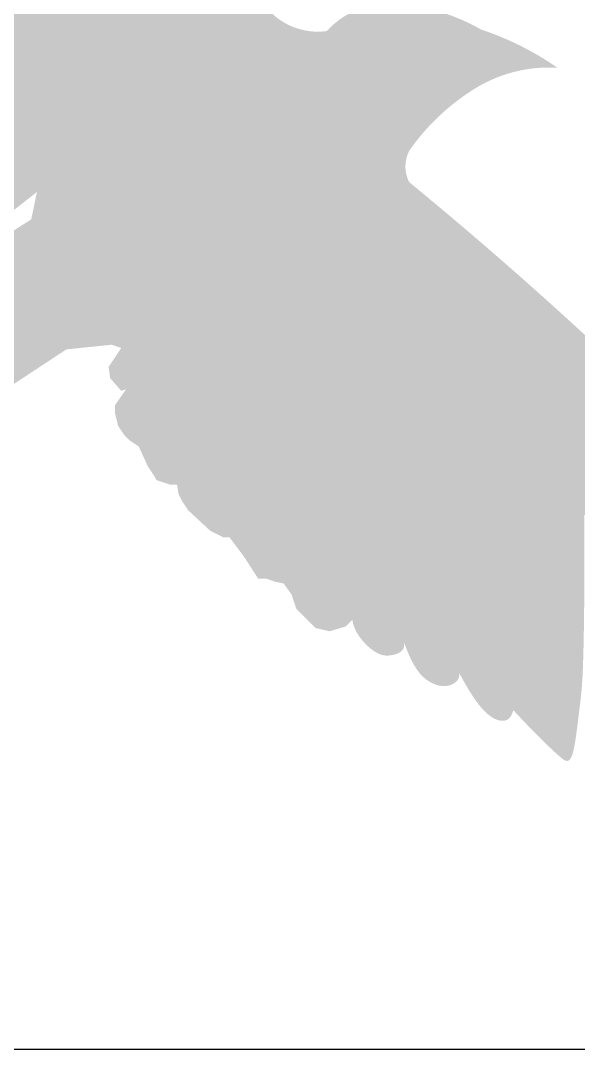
# Model space of a CAD drawing. Header units: millimetres. Extents: x -414 to 301, y -13 to 326.
# Drawn here: x -199.53 to -176.94, y 0 to 41.64 of the extents above; entities that cross this region are included whole.
import ezdxf

# ---------------------------------------------------------------- set-up
doc = ezdxf.new("R2010")
doc.units = ezdxf.units.MM
doc.layers.add('Images', color=7, linetype='Continuous')
doc.layers.add('magpiefill', color=3, linetype='Continuous')
picture_1 = doc.add_image_def('image5.jpg', size_in_pixel=(1024, 768))

msp = doc.modelspace()

# ---------------------------------------------------------------- hatches: boundary and pattern name
at = {"layer": 'magpiefill', "true_color": 0x010101}
h = msp.add_hatch(color=18, dxfattribs=at)
h.dxf.hatch_style = 1
edge = h.paths.add_edge_path()
edge.add_line((-195.8331078844907, 28.51849237664084), (-197.6674461119642, 28.3309667336041))
edge.add_line((-197.6674461119644, 28.33096673360413), (-200.7895665872576, 26.28032038804357))
edge.add_line((-200.7895665872574, 26.28032038804366), (-207.2122080755165, 21.64407557516235))
edge.add_line((-207.2122080755164, 21.64407557516231), (-210.9587503675909, 18.07773204478428))
edge.add_line((-210.9587503675911, 18.07773204478423), (-211.5831721843724, 18.07773204478423))
edge.add_line((-211.5831721843724, 18.07773204478423), (-212.2075968490003, 18.61268416654447))
edge.add_line((-212.2075968490003, 18.61268416654447), (-212.2967999656831, 18.96931792737875))
edge.add_line((-212.2967999656831, 18.9693179273787), (-214.1700711117206, 17.54278140353266))
edge.add_line((-214.1700711117206, 17.54278140353278), (-216.667764074539, 15.75960963834376))
edge.add_line((-216.6677640745389, 15.75960963834365), (-216.935373424588, 16.91867158181817))
edge.add_line((-216.935373424588, 16.91867158181823), (-216.8461703079051, 17.54278140353273))
edge.add_line((-216.846170307905, 17.54278140353278), (-215.7757300598615, 18.70184186649882))
edge.add_line((-215.7757300598617, 18.70184186649877), (-215.4189175931299, 18.96931792737877))
edge.add_line((-215.4189175931297, 18.9693179273787), (-215.6865269431788, 19.14763480779596))
edge.add_line((-215.6865269431788, 19.14763480779601), (-217.3813918558501, 17.98857434482996))
edge.add_line((-217.3813918558502, 17.98857434482992), (-217.8274074392654, 18.34520810566421))
edge.add_line((-217.8274074392653, 18.34520810566425), (-217.8274074392653, 18.61268416654449))
edge.add_line((-217.8274074392653, 18.61268416654447), (-218.541035220576, 18.61268416654447))
edge.add_line((-218.5410352205761, 18.61268416654447), (-218.8086445706251, 18.96931792737875))
edge.add_line((-218.8086445706251, 18.9693179273787), (-216.4893578411729, 20.21753757080772))
edge.add_line((-216.4893578411728, 20.21753757080779), (-216.0433422577581, 21.01996427293932))
edge.add_line((-216.0433422577582, 21.01996427293936), (-215.2405113597637, 21.73323327511686))
edge.add_line((-215.2405113597636, 21.73323327511681), (-216.846170307905, 21.46575721423657))
edge.add_line((-216.846170307905, 21.4657572142365), (-215.5973238264958, 22.53565997724827))
edge.add_line((-215.5973238264959, 22.53565997724837), (-211.4047659510063, 24.94294156415191))
edge.add_line((-211.4047659510063, 24.94294156415187), (-207.4798174255656, 27.79601609235264))
edge.add_line((-207.4798174255656, 27.79601609235269), (-203.0196502000269, 30.38161455967325))
edge.add_line((-203.0196502000269, 30.3816145596732), (-200.3435481559954, 31.98646796393648))
edge.add_line((-200.3435481559954, 31.98646796393652), (-200.0759388059464, 32.96721302699399))
edge.add_line((-200.0759388059464, 32.9672130269939), (-199.0947016745861, 33.59132284870815))
edge.add_line((-199.0947016745861, 33.59132284870826), (-198.0242614265431, 33.14552990741102))
edge.add_line((-198.024261426543, 33.14552990741091), (-197.3106336452319, 33.2346890878739))
edge.add_line((-197.310633645232, 33.23468908787402), (-195.7941778137739, 34.48290873130282))
edge.add_line((-195.7941778137738, 34.48290873130273), (-194.5453284845177, 35.28533543343449))
edge.add_line((-194.5453284845175, 35.28533543343448), (-194.4561253678346, 33.50216366824544))
edge.add_line((-194.4561253678348, 33.50216366824554), (-194.8129406824136, 32.16478632486223))
edge.add_line((-194.8129406824136, 32.16478632486213), (-195.1697531491459, 31.98646796393641))
edge.add_line((-195.1697531491459, 31.98646796393652), (-195.7049746970909, 32.16478632486224))
edge.add_line((-195.704974697091, 32.16478632486213), (-196.4185996305551, 31.45151732268486))
edge.add_line((-196.418599630555, 31.45151732268487), (-195.3175250905804, 30.51537109646892))
edge.add_line((-195.3175250905805, 30.51537109646902), (-195.1241818988453, 31.35277184994522))
edge.add_line((-195.1241818988453, 31.35277184994512), (-194.2219127214647, 31.868095390546))
edge.add_line((-194.2219127214647, 31.86809539054601), (-192.8685103793174, 31.93251083312098))
edge.add_line((-192.8685103793174, 31.93251083312098), (-192.0951376123759, 31.67484906282063))
edge.add_line((-192.095137612376, 31.67484906282073), (-192.095137612376, 31.09511007964488))
edge.add_line((-192.095137612376, 31.09511007964487), (-192.7396139688784, 30.83744830934452))
edge.add_line((-192.7396139688784, 30.83744830934462), (-193.9641227484332, 30.57978653904409))
edge.add_line((-193.9641227484332, 30.57978653904398), (-195.381974719724, 29.48472401526748))
edge.add_line((-195.3819747197241, 29.48472401526744), (-195.3819747197241, 28.71173870436621))
edge.add_line((-195.3819747197241, 28.7117387043663), (-194.2219127214649, 29.16264680239197))
edge.add_line((-194.2219127214647, 29.16264680239203), (-191.386211626731, 30.25770932616877))
edge.add_line((-191.3862116267312, 30.25770932616877), (-189.5172236428265, 31.28835640737006))
edge.add_line((-189.5172236428266, 31.28835640736997), (-187.6482385067695, 32.64108070144704))
edge.add_line((-187.6482385067694, 32.64108070144716), (-185.1992209476589, 34.44471309354993))
edge.add_line((-185.1992209476591, 34.44471309354986), (-186.4881765085103, 33.99380499552418))
edge.add_line((-186.4881765085102, 33.99380499552414), (-187.7126852880654, 33.54289689749847))
edge.add_line((-187.7126852880654, 33.54289689749842), (-189.0016408489166, 33.86497411037392))
edge.add_line((-189.0016408489167, 33.86497411037401), (-190.1617028471759, 34.83120574900034))
edge.add_line((-190.161702847176, 34.83120574900025), (-190.870628832821, 36.24834400514403))
edge.add_line((-190.8706288328208, 36.24834400514408), (-191.1284188058525, 37.85873006952146))
edge.add_line((-191.1284188058526, 37.85873006952142), (-190.8061792036779, 39.34028524874864))
edge.add_line((-190.8061792036778, 39.34028524874872), (-189.4527768615305, 40.82184042797594))
edge.add_line((-189.4527768615305, 40.82184042797595), (-190.161702847176, 40.56417865767541))
edge.add_line((-190.161702847176, 40.56417865767541), (-193.5129867358195, 38.82496170814785))
edge.add_line((-193.5129867358194, 38.82496170814785), (-196.4131403075436, 37.21457564377047))
edge.add_line((-196.4131403075435, 37.21457564377041), (-198.0243326227224, 35.92626679226852))
edge.add_line((-198.0243326227225, 35.92626679226858), (-198.8621550188071, 34.70237486385017))
edge.add_line((-198.8621550188071, 34.70237486385012), (-199.7644241961876, 33.99380499552409))
edge.add_line((-199.7644241961877, 33.99380499552414), (-200.7311401548643, 33.7361432252238))
edge.add_line((-200.731140154864, 33.73614322522389), (-201.3111725779169, 33.99380499552424))
edge.add_line((-201.3111725779171, 33.99380499552414), (-201.6334093322448, 34.38029765097463))
edge.add_line((-201.6334093322446, 34.38029765097472), (-201.5689625509486, 35.28211236651762))
edge.add_line((-201.5689625509486, 35.28211236651757), (-200.9244861944462, 36.76366754574478))
edge.add_line((-200.9244861944462, 36.76366754574468), (-201.3756193592129, 37.72989918437125))
edge.add_line((-201.375619359213, 37.7298991843713), (-201.5045157696526, 36.89249843089491))
edge.add_line((-201.5045157696526, 36.8924984308949), (-202.0845453448584, 36.50600577544441))
edge.add_line((-202.0845453448586, 36.50600577544444), (-203.5023973161489, 35.66860502196824))
edge.add_line((-203.5023973161488, 35.66860502196833), (-203.9535304809156, 35.99068223484383))
edge.add_line((-203.9535304809156, 35.99068223484373), (-204.4046664935294, 36.24834400514408))
edge.add_line((-204.4046664935294, 36.24834400514408), (-204.8557996582961, 36.69925210316976))
edge.add_line((-204.8557996582961, 36.69925210316971), (-205.0491428500312, 37.40782197149574))
edge.add_line((-205.0491428500312, 37.40782197149578), (-204.9846960687352, 37.85873006952146))
edge.add_line((-204.9846960687352, 37.85873006952142), (-205.5647256439415, 37.9875609546716))
edge.add_line((-205.5647256439415, 37.98756095467164), (-205.8869652461158, 38.24522272497198))
edge.add_line((-205.8869652461158, 38.245222724972), (-206.33810125873, 38.69613082299767))
edge.add_line((-206.33810125873, 38.69613082299772), (-206.7247876422003, 39.21145436359861))
edge.add_line((-206.7247876422003, 39.21145436359859), (-206.5314444504652, 40.17768600222492))
edge.add_line((-206.5314444504651, 40.17768600222483), (-206.7247876422003, 40.17768600222483))
edge.add_line((-206.7247876422003, 40.17768600222483), (-207.3048172174067, 40.37093232995021))
edge.add_line((-207.3048172174065, 40.37093232995029), (-207.8848467926123, 40.88625587055094))
edge.add_line((-207.8848467926124, 40.8862558705509), (-208.2070863947871, 41.53041029630196))
edge.add_line((-208.207086394787, 41.53041029630202), (-208.0781899843475, 42.11014927947787))
edge.add_line((-208.0781899843475, 42.11014927947787), (-207.9492964217554, 42.75430370522869))
edge.add_line((-207.9492964217555, 42.7543037052287), (-208.2715331760832, 42.81871914780391))
edge.add_line((-208.271533176083, 42.81871914780384), (-208.916012380432, 43.39845813097969))
edge.add_line((-208.9160123804321, 43.39845813097969), (-209.3026987639028, 44.17144196137242))
edge.add_line((-209.3026987639028, 44.17144196137242), (-209.2382519826068, 44.88001182969845))
edge.add_line((-209.2382519826067, 44.8800118296984), (-208.142639613491, 45.58858169802443))
edge.add_line((-208.142639613491, 45.58858169802438), (-206.6603380130571, 46.3615670089256))
edge.add_line((-206.6603380130572, 46.36156700892571), (-205.6291752730846, 47.19896776240191))
edge.add_line((-205.6291752730846, 47.19896776240182), (-204.7269060957041, 47.97195307330305))
edge.add_line((-204.726906095704, 47.97195307330304), (-204.5980096852649, 48.10078395845322))
edge.add_line((-204.5980096852649, 48.10078395845326), (-204.2757700830902, 48.22961484360344))
edge.add_line((-204.2757700830903, 48.22961484360338), (-203.8890836996196, 48.55169205647888))
edge.add_line((-203.8890836996194, 48.55169205647891), (-203.8246369183234, 48.80935382677926))
edge.add_line((-203.8246369183235, 48.80935382677924), (-203.8246369183235, 49.00260015450461))
edge.add_line((-203.8246369183235, 49.00260015450452), (-203.8890836996195, 49.26026192480487))
edge.add_line((-203.8890836996194, 49.26026192480499), (-204.0824268913546, 49.45350825253036))
edge.add_line((-204.0824268913546, 49.45350825253026), (-204.2757700830902, 49.58233913768044))
edge.add_line((-204.2757700830903, 49.58233913768039), (-204.533562903969, 49.6467545802556))
edge.add_line((-204.5335629039689, 49.64675458025562), (-204.3402197122333, 49.7755854654058))
edge.add_line((-204.3402197122334, 49.77558546540585), (-204.0824268913547, 49.77558546540585))
edge.add_line((-204.0824268913546, 49.77558546540585), (-203.8246369183234, 49.84000090798082))
edge.add_line((-203.8246369183235, 49.84000090798083), (-203.3735009057097, 49.84000090798083))
edge.add_line((-203.3735009057097, 49.84000090798083), (-203.115710932678, 49.84000090798083))
edge.add_line((-203.115710932678, 49.84000090798083), (-202.9223677409429, 49.90441635055604))
edge.add_line((-202.9223677409429, 49.90441635055598), (-202.7290245492073, 50.03324723570616))
edge.add_line((-202.7290245492074, 50.0332472357061), (-202.6001281387683, 50.35532444858161))
edge.add_line((-202.6001281387683, 50.35532444858172), (-202.5356785096252, 50.54857077630686))
edge.add_line((-202.5356785096251, 50.5485707763068), (-202.7934713305033, 50.80623254660733))
edge.add_line((-202.7934713305034, 50.80623254660734), (-203.631293726588, 51.25714064463302))
edge.add_line((-203.631293726588, 51.25714064463298), (-202.5356785096252, 50.99947887433244))
edge.add_line((-202.5356785096251, 50.99947887433253), (-201.9556489344188, 50.87064798918235))
edge.add_line((-201.9556489344188, 50.87064798918231), (-201.6334093322445, 51.06389431690769))
edge.add_line((-201.6334093322446, 51.06389431690771), (-201.6334093322446, 51.19272520205789))
edge.add_line((-201.6334093322446, 51.19272520205782), (-201.6334093322446, 51.51480241493332))
edge.add_line((-201.6334093322446, 51.51480241493343), (-201.8267553718268, 51.64363330008361))
edge.add_line((-201.8267553718268, 51.64363330008355), (-201.9556489344189, 51.96571051295906))
edge.add_line((-201.9556489344188, 51.96571051295904), (-201.4400661405089, 51.90129507038383))
edge.add_line((-201.4400661405092, 51.90129507038379), (-201.1822761674781, 51.90129507038379))
edge.add_line((-201.1822761674779, 51.90129507038379), (-200.7955897840072, 51.90129507038379))
edge.add_line((-200.7955897840071, 51.90129507038379), (-200.7955897840071, 52.03012595553397))
edge.add_line((-200.7955897840071, 52.03012595553403), (-200.8600365653031, 52.41661861098474))
edge.add_line((-200.8600365653032, 52.41661861098468), (-200.9889329757423, 52.67427890077653))
edge.add_line((-200.9889329757423, 52.67427890077651), (-201.0533797570383, 52.99635611365202))
edge.add_line((-201.0533797570382, 52.99635611365213), (-200.731140154864, 52.99635611365213))
edge.add_line((-200.731140154864, 52.99635611365213), (-200.4733501818324, 53.0607715562271))
edge.add_line((-200.4733501818325, 53.06077155622709), (-200.3444537713934, 53.25401788395246))
edge.add_line((-200.3444537713934, 53.25401788395238), (-200.2800069900974, 53.70492598197806))
edge.add_line((-200.2800069900974, 53.70492598197811), (-200.2155602088014, 53.83375686712829))
edge.add_line((-200.2155602088013, 53.83375686712824), (-199.9577673879226, 53.83375686712824))
edge.add_line((-199.9577673879228, 53.83375686712824), (-199.7644241961876, 53.83375686712824))
edge.add_line((-199.7644241961877, 53.83375686712824), (-199.6355277857481, 53.96258775227842))
edge.add_line((-199.635527785748, 53.96258775227847), (-199.4421845940128, 53.96258775227847))
edge.add_line((-199.4421845940129, 53.96258775227847), (-199.3777378127169, 54.28466496515398))
edge.add_line((-199.3777378127168, 54.28466496515396), (-199.3777378127168, 54.41349585030414))
edge.add_line((-199.3777378127168, 54.41349585030408), (-199.6999774148915, 54.54232673545426))
edge.add_line((-199.6999774148916, 54.54232673545432), (-199.4421845940129, 54.6711576206045))
edge.add_line((-199.4421845940129, 54.67115762060454), (-199.2488414022773, 54.67115762060454))
edge.add_line((-199.2488414022773, 54.67115762060454), (-198.9910514292462, 54.60674217802957))
edge.add_line((-198.9910514292461, 54.60674217802957), (-198.6688118270714, 54.54232673545436))
edge.add_line((-198.6688118270714, 54.54232673545432), (-198.2176786623046, 54.60674217802953))
edge.add_line((-198.2176786623047, 54.60674217802957), (-197.5731994579558, 54.73557306317975))
edge.add_line((-197.5731994579558, 54.73557306317968), (-197.2509598557811, 54.73557306317968))
edge.add_line((-197.250959855781, 54.73557306317968), (-197.250959855781, 54.47791129287933))
edge.add_line((-197.250959855781, 54.47791129287933), (-197.186513074485, 54.15583408000383))
edge.add_line((-197.186513074485, 54.15583408000384), (-196.7353770618712, 53.96258775227846))
edge.add_line((-196.7353770618712, 53.96258775227847), (-196.1553474866649, 54.15583408000385))
edge.add_line((-196.1553474866649, 54.15583408000384), (-195.8331078844907, 53.76934142455335))
edge.add_line((-195.8331078844907, 53.76934142455327), (-195.3815162163305, 53.32019069006923))
edge.add_arc((-307.260970137278, -11.99896203949793), 129.5515492881421, 24.7196834331034, 30.277882808560207, ccw=False)
edge.add_arc((-187.4863811132669, 43.89889807276955), 2.71160155124978, 219.4264190677759, 277.5112522925736)
edge.add_arc((-184.5558881863963, 38.84865255466768), 3.494933030427307, 76.09792839104102, 137.4828955815185, ccw=False)
edge.add_arc((-184.746114497111, 34.57432668384686), 7.735753044468411, 60.01917854986198, 82.34898294536907, ccw=False)
edge.add_arc((-184.6416243261414, 29.88088219464024), 11.99881904815221, 55.16074552816218, 71.73216053091483, ccw=False)
edge.add_arc((-178.1204990256937, 34.01616295016578), 5.722572915981763, 86.65890143975243, 120.31950619075)
edge.add_arc((-176.3684125226687, 31.18587399339553), 9.050623111210996, 120.8490791888012, 144.9821508602809)
edge.add_arc((-182.5577892435463, 35.72971252247984), 1.384718910226824, 152.0183299640194, 206.9559763139688)
edge.add_arc((-288.4102990386688, -92.44024818510674), 164.9606098120942, 45.89312228263083, 50.63922831697852, ccw=False)
edge.add_line((-173.5978804597363, 26.00852272296945), (-173.7275144625909, 25.49096805611994))
edge.add_line((-173.7275144625907, 25.49096805612003), (-173.5341712708551, 25.23330628581969))
edge.add_line((-173.5341712708552, 25.23330628581959), (-172.9541388478023, 25.04005995809422))
edge.add_line((-172.9541388478021, 25.0400599580943), (-173.1474820395372, 24.65356730264383))
edge.add_line((-173.1474820395373, 24.65356730264373), (-172.8896920665061, 24.33149008976822))
edge.add_line((-172.8896920665061, 24.33149008976824), (-172.7607956560665, 24.00941287689273))
edge.add_line((-172.7607956560668, 24.00941287689272), (-173.2119316686806, 23.62292022144224))
edge.add_line((-173.2119316686804, 23.62292022144216), (-173.2763784499764, 23.23642756599144))
edge.add_line((-173.2763784499764, 23.23642756599149), (-173.0830352582414, 22.84993491054099))
edge.add_line((-173.0830352582412, 22.84993491054101), (-173.5986180521511, 22.65668858281566))
edge.add_line((-173.5986180521512, 22.65668858281564), (-174.1142008460611, 22.78551946796582))
edge.add_line((-174.114200846061, 22.78551946796586), (-174.049754064765, 22.33461136994019))
edge.add_line((-174.049754064765, 22.33461136994015), (-174.7586772025634, 22.14136504221501))
edge.add_line((-174.7586772025633, 22.14136504221504), (-175.080916804738, 22.33461136994018))
edge.add_line((-175.080916804738, 22.33461136994015), (-175.2742599964731, 22.39902681251536))
edge.add_line((-175.2742599964731, 22.39902681251529), (-175.4676031882083, 22.14136504221496))
edge.add_line((-175.4676031882082, 22.14136504221504), (-175.7898427903829, 21.88370327191448))
edge.add_line((-175.7898427903829, 21.88370327191441), (-176.1120823925576, 22.0125341570648))
edge.add_line((-176.1120823925577, 22.01253415706482), (-176.9499047886422, 21.43279517388897))
edge.add_line((-176.949904788642, 21.43279517388898), (-176.949904788642, 21.6904569441893))
edge.add_line((-176.949904788642, 21.69045694418931), (-177.5299343638479, 22.20578048478995))
edge.add_line((-177.5299343638479, 22.20578048479), (-177.5299343638479, 22.46344225509056))
edge.add_line((-177.5299343638479, 22.46344225509045), (-177.6588307742875, 22.33461136994006))
edge.add_line((-177.6588307742875, 22.33461136994015), (-178.0455171577578, 21.75487238676429))
edge.add_line((-178.0455171577578, 21.75487238676429), (-178.0455171577578, 21.36837973131379))
edge.add_line((-178.0455171577578, 21.36837973131372), (-178.0455171577578, 20.53097897783755))
edge.add_line((-178.0455171577578, 20.5309789778376), (-178.4966503225246, 20.5309789778376))
edge.add_line((-178.4966503225245, 20.5309789778376), (-178.6899935142601, 20.72422530556274))
edge.add_line((-178.68999351426, 20.7242253055627), (-178.7544431434031, 20.85305619071288))
edge.add_line((-178.7544431434032, 20.85305619071282), (-179.3989194999051, 21.04630251843817))
edge.add_line((-179.3989194999051, 21.04630251843831), (-179.7211591020798, 21.23954884616366))
edge.add_line((-179.7211591020796, 21.23954884616358), (-179.8500555125192, 21.1107179610134))
edge.add_line((-179.8500555125194, 21.11071796101345), (-179.8500555125194, 20.78864074813792))
edge.add_line((-179.8500555125194, 20.78864074813787), (-180.2367418959896, 20.27331720753698))
edge.add_line((-180.2367418959897, 20.27331720753698), (-180.4945318690214, 20.46656353526233))
edge.add_line((-180.4945318690212, 20.46656353526244), (-180.4945318690212, 20.6598098629878))
edge.add_line((-180.4945318690212, 20.65980986298774), (-181.2679074838097, 20.46656353526238))
edge.add_line((-181.2679074838097, 20.46656353526244), (-181.6545938672804, 20.01565543723677))
edge.add_line((-181.6545938672803, 20.01565543723672), (-182.4924134155173, 19.69357822436119))
edge.add_line((-182.4924134155175, 19.69357822436113), (-182.8790997989882, 19.88682455208648))
edge.add_line((-182.8790997989881, 19.88682455208659), (-183.0724458385707, 20.20890176496212))
edge.add_line((-183.0724458385706, 20.20890176496201), (-183.3946825928978, 20.20890176496201))
edge.add_line((-183.3946825928979, 20.20890176496201), (-184.1036085785433, 19.62916278178616))
edge.add_line((-184.1036085785433, 19.62916278178615), (-184.7480877828928, 18.98500835603509))
edge.add_line((-184.7480877828927, 18.98500835603515), (-185.3925641393946, 18.21202304513394))
edge.add_line((-185.3925641393946, 18.212023045134), (-185.9081469333044, 17.56786861938318))
edge.add_line((-185.9081469333045, 17.56786861938318), (-186.3592829459183, 17.11696200186598))
edge.add_line((-186.3592829459182, 17.11696200186586), (-187.0037593024205, 16.9237156741405))
edge.add_line((-187.0037593024206, 16.92371567414058), (-187.5837917254735, 17.05254655929075))
edge.add_line((-187.5837917254733, 17.0525465592907), (-187.9704781089441, 17.43903773423294))
edge.add_line((-187.9704781089442, 17.43903773423295), (-188.3571644924149, 17.82553038968345))
edge.add_line((-188.3571644924147, 17.82553038968343), (-188.5505076841499, 18.40526937285928))
edge.add_line((-188.55050768415, 18.40526937285929), (-188.8727472863247, 18.85617747088497))
edge.add_line((-188.8727472863247, 18.85617747088502), (-189.1949868884994, 18.92059291346022))
edge.add_line((-189.1949868884993, 18.92059291346018), (-189.58167327197, 19.04942379861036))
edge.add_line((-189.5816732719699, 19.0494237986103), (-189.9039100262971, 19.0494237986103))
edge.add_line((-189.9039100262971, 19.0494237986103), (-190.4839424493505, 19.95123999466168))
edge.add_line((-190.4839424493506, 19.95123999466174), (-191.0639720245564, 20.72422530556273))
edge.add_line((-191.0639720245565, 20.7242253055627), (-191.3217619975877, 20.7242253055627))
edge.add_line((-191.3217619975877, 20.7242253055627), (-191.837344791498, 20.98188707586326))
edge.add_line((-191.8373447914978, 20.98188707586333), (-192.7396139688784, 21.8192878293395))
edge.add_line((-192.7396139688784, 21.81928782933944), (-192.9974067897566, 22.20578048478994))
edge.add_line((-192.9974067897566, 22.20578048479), (-193.1263003523486, 22.46344225509056))
edge.add_line((-193.1263003523486, 22.46344225509045), (-193.1907499814922, 22.84993491054095))
edge.add_line((-193.1907499814922, 22.84993491054101), (-193.4485399545234, 22.84993491054101))
edge.add_line((-193.4485399545235, 22.84993491054101), (-194.0285695297298, 23.04318123826636))
edge.add_line((-194.0285695297296, 23.0431812382663), (-194.0930191588727, 23.17201212341648))
edge.add_line((-194.0930191588726, 23.17201212341653), (-194.3508091319038, 23.55850477886701))
edge.add_line((-194.3508091319039, 23.558504778867), (-194.4152559131999, 23.68733566401718))
edge.add_line((-194.4152559131998, 23.68733566401713), (-194.7374955153745, 24.39590553234316))
edge.add_line((-194.7374955153746, 24.39590553234319), (-195.1241818988453, 24.65356730264373))
edge.add_line((-195.1241818988453, 24.65356730264373), (-195.3175250905804, 24.84681363036887))
edge.add_line((-195.3175250905805, 24.84681363036884), (-195.5753179114592, 25.23330628581956))
edge.add_line((-195.5753179114592, 25.23330628581959), (-195.7042143218983, 25.74862982642024))
edge.add_line((-195.7042143218983, 25.74862982642028), (-195.7042143218983, 26.07070555878733))
edge.add_line((-195.7042143218983, 26.07070555878728), (-195.2530783092845, 26.71485998453834))
edge.add_line((-195.2530783092844, 26.71485998453829), (-195.44642150102, 26.65044454196309))
edge.add_line((-195.4464215010201, 26.65044454196315), (-195.8975575136339, 27.16576808256403))
edge.add_line((-195.8975575136338, 27.16576808256404), (-195.9620042949298, 27.61667618058971))
edge.add_line((-195.9620042949298, 27.61667618058976), (-195.44642150102, 28.38966149149075))
edge.add_line((-195.4464215010201, 28.38966149149071), (-195.8331078844909, 28.51849237664089))
at = {"layer": 'magpiefill'}
h = msp.add_hatch(color=251, dxfattribs=at)
h.dxf.hatch_style = 1
h.paths.add_polyline_path([(-204.1092275313678, 46.89601123750207), (-201.8097914679091, 47.73871522275495), (-204.0140781034763, 47.37151885308273), (-205.9974455449977, 46.89989779873034), (-206.6603380130572, 46.36156700892571), (-205.5364632988579, 46.51560632012398)])
h.paths.add_polyline_path([(-203.0625866500039, 44.99398665061254), (-199.1614770590969, 46.99111246684644), (-201.7305003104047, 46.0401001734017), (-204.5849718453849, 45.08908787995689), (-206.8685496384571, 44.89888542126792), (-209.2360068847388, 44.88146381102469), (-209.2382519826067, 44.8800118296984), (-209.3026987639028, 44.17144196137242), (-208.9160123804321, 43.39845813097969), (-208.271533176083, 42.81871914780384), (-207.9492964217555, 42.7543037052287), (-206.3928024990021, 43.66256943978981)])
h.paths.add_polyline_path([(-202.7771411917684, 42.99686083437847), (-199.256626486988, 45.37439156799037), (-203.3480349336766, 43.37726575175621), (-206.2976530711111, 42.42625345831149), (-208.0001092904051, 42.50036290657659), (-208.0781899843475, 42.11014927947787), (-208.207086394787, 41.53041029630202), (-207.8848467926124, 40.8862558705509), (-207.3048172174065, 40.37093232995029), (-206.7247876422003, 40.17768600222483), (-206.5831013547839, 40.17768600222483), (-205.5364632988579, 41.09483624748865)])
h.paths.add_polyline_path([(-203.4431843615681, 39.95362149535506), (-199.8275202288967, 42.99686083437847), (-204.0140781034763, 40.42912764207741), (-206.6058105094191, 39.80604199264558), (-206.7247876422003, 39.21145436359859), (-206.33810125873, 38.69613082299772), (-205.8869652461158, 38.245222724972), (-205.5647256439415, 37.98756095467164), (-205.3498640033089, 37.93983784445319), (-205.0607161594029, 38.43200035698505)])
h.paths.add_polyline_path([(-202.5868423359862, 38.71730404501854), (-202.5868423359862, 39.4781138797744), (-203.8237792476945, 38.05159543960721), (-205.0105809159721, 37.67762424855574), (-205.0491428500312, 37.40782197149578), (-204.8557996582961, 36.69925210316971), (-204.4046664935294, 36.24834400514408), (-203.9316546833398, 35.97818809433505), (-202.2062446244224, 37.19568437550684), (-204.1092275313678, 36.91038068747332)])
h.paths.add_polyline_path([(-199.6372213731149, 38.52710158632967), (-201.1904522739614, 37.33331052679609), (-200.9244861944462, 36.76366754574468)], flags=17)
h.paths.add_polyline_path([(-198.3669019669248, 35.42584109673653), (-198.3051350335155, 36.5299757700955), (-197.1633475496982, 39.28791142108551), (-199.256626486988, 36.33977331140663), (-201.5926250106662, 34.9509995638272), (-201.6334093322446, 34.38029765097472), (-201.3111725779171, 33.99380499552414), (-200.731140154864, 33.73614322522389), (-199.7644241961877, 33.99380499552414), (-198.8621550188071, 34.70237486385012)])
h.paths.add_polyline_path([(-194.7846203287355, 27.78066120154494), (-190.6932118820461, 29.49248332974572), (-192.7864908193367, 28.8267747243343), (-195.7581561850834, 27.92229459227377), (-195.9620042949298, 27.61667618058976), (-195.8975575136338, 27.16576808256404), (-195.7197592044124, 26.96267267084984)])
h.paths.add_polyline_path([(-194.1185771589358, 26.06883907334436), (-192.215597077428, 26.54434522006682), (-189.7417232540114, 28.16106611892307), (-193.4525339891363, 26.82964890810022), (-195.424970803565, 26.46942333605895), (-195.7042143218983, 26.07070555878728), (-195.7042143218983, 25.74862982642028), (-195.5753179114592, 25.23330628581959), (-195.3175250905805, 24.84681363036884), (-195.1241818988453, 24.65356730264373), (-194.9058471409813, 24.50808372051078), (-194.3088760147177, 25.21292800924417)])
h.paths.add_polyline_path([(-192.4058959332097, 24.26191424694116), (-190.6932118820463, 25.0227255505553), (-188.8853812284298, 26.54434522006682), (-192.5961947889918, 24.83252309186615), (-194.6592409996765, 24.22383235601749), (-194.4152559131998, 23.68733566401713), (-194.3508091319039, 23.558504778867), (-194.0930191588726, 23.17201212341653), (-194.0285695297296, 23.0431812382663), (-193.4485399545235, 22.84993491054101), (-193.2622379587912, 22.84993491054101), (-192.7864908193365, 23.31090195349615)])
h.paths.add_polyline_path([(-188.2193380586301, 24.07171178825219), (-184.9842716375229, 26.92475013744475), (-187.4581454609395, 25.21292800924417), (-191.3592550518458, 23.21580072415181), (-193.1543175577364, 22.6314563189805), (-193.1263003523486, 22.46344225509045), (-192.9974067897566, 22.20578048479), (-192.7396139688784, 21.81928782933944), (-191.8373447914978, 20.98188707586333), (-191.3217619975877, 20.7242253055627), (-191.2641056239549, 20.7242253055627), (-190.8835107378287, 21.4088773666065), (-190.3126169959199, 22.35988966005142)])
h.paths.add_polyline_path([(-186.411507405013, 22.93049703611841), (-184.0327801840501, 25.87863661465551), (-187.8387403470659, 22.74029457742943), (-191.0080584176075, 20.64971117956194), (-190.4839424493506, 19.95123999466174), (-189.9039100262971, 19.0494237986103), (-189.5816732719699, 19.0494237986103), (-189.1949868884993, 18.92059291346018), (-188.6950823726473, 20.36276384381725)])
h.paths.add_polyline_path([(-184.8891222096319, 21.31377613726236), (-181.8443518188692, 25.68843415596663), (-183.3667370142505, 23.97661055890776), (-185.840610837667, 21.59907982529557), (-187.8387403470659, 19.03134663299477), (-188.8120980737322, 18.77131136221237), (-188.55050768415, 18.40526937285929), (-188.3571644924147, 17.82553038968343), (-187.9704781089442, 17.43903773423295), (-187.5837917254733, 17.0525465592907), (-187.0037593024206, 16.92371567414058), (-186.3592829459182, 17.11696200186586), (-186.33167782663, 17.14455308441387), (-186.1260591213402, 19.12644786233912)])
h.paths.add_polyline_path([(-181.6540557885247, 22.16968720136254), (-180.9880126187252, 24.54721940383266), (-183.0812887305776, 21.31377613726236), (-184.0327801840501, 20.2676626144729), (-184.5100234958953, 19.2229526730088), (-184.1036085785433, 19.62916278178615), (-183.3946825928979, 20.20890176496201), (-183.0724458385706, 20.20890176496201), (-182.7006938444509, 20.64806753185084)])
h.paths.add_polyline_path([(-180.0365211652521, 22.64519334808481), (-181.8184142897503, 19.95267907771856), (-181.6545938672803, 20.01565543723672), (-181.2679074838097, 20.46656353526244), (-180.6483668359983, 20.62137053043627)])
h.paths.add_polyline_path([(-178.0455171577578, 21.59907982529557), (-178.8947336814354, 22.55009211874029), (-179.4120831783531, 21.05419674528762), (-179.3989194999051, 21.04630251843831), (-178.7544431434032, 20.85305619071282), (-178.68999351426, 20.7242253055627), (-178.4966503225245, 20.5309789778376), (-178.0455171577578, 20.5309789778376), (-178.0455171577578, 21.36837973131372)])
h = msp.add_hatch(color=255, dxfattribs=at)
h.dxf.hatch_style = 1
h.paths.add_polyline_path([(-198.8621550188071, 34.70237486385012), (-199.0947016745861, 33.59132284870826), (-198.024261426543, 33.14552990741091), (-197.310633645232, 33.23468908787402), (-195.7941778137738, 34.48290873130273), (-194.5453284845175, 35.28533543343448), (-194.4561253678348, 33.50216366824554), (-194.8129406824136, 32.16478632486213), (-195.1697531491459, 31.98646796393652), (-195.704974697091, 32.16478632486213), (-196.418599630555, 31.45151732268487), (-195.3175250905805, 30.51537109646902), (-195.1241818988453, 31.35277184994512), (-194.2219127214647, 31.86809539054601), (-192.8685103793174, 31.93251083312098), (-192.095137612376, 31.67484906282073), (-192.095137612376, 31.09511007964487), (-192.7396139688784, 30.83744830934462), (-193.9641227484332, 30.57978653904398), (-195.3819747197241, 29.48472401526744), (-195.3819747197241, 28.7117387043663), (-194.2219127214647, 29.16264680239203), (-191.3862116267312, 30.25770932616877), (-189.5172236428266, 31.28835640736997), (-187.6482385067694, 32.64108070144716), (-185.1992209476591, 34.44471309354986), (-186.4881765085102, 33.99380499552414), (-187.7126852880654, 33.54289689749842), (-189.0016408489167, 33.86497411037401), (-190.161702847176, 34.83120574900025), (-190.8706288328208, 36.24834400514408), (-191.1284188058526, 37.85873006952142), (-190.8061792036778, 39.34028524874872), (-189.4527768615305, 40.82184042797595), (-190.161702847176, 40.56417865767541), (-193.5129867358194, 38.82496170814785), (-196.4131403075435, 37.21457564377041), (-198.0243326227225, 35.92626679226858)])
h = msp.add_hatch(color=255, dxfattribs=at)
h.dxf.hatch_style = 1
h.paths.add_polyline_path([(-177.0355643661089, 18.9675590152025), (-177.0299569987752, 19.33960941571329), (-177.0269667830445, 19.67096658562553), (-177.0266206815826, 19.96494746931225), (-177.0289456570538, 20.22486901114667), (-177.0339686721231, 20.45404815550209), (-177.0417166894557, 20.65580184675171), (-177.0522166717157, 20.83344702926867), (-177.0654955815691, 20.99030064742634), (-177.0813341867171, 21.12962619347784), (-177.0985284750114, 21.25447335119636), (-177.11562823934, 21.36783835223548), (-177.1311832725914, 21.47271742824812), (-177.1437433676539, 21.57210681088795), (-177.1518583174159, 21.66900273180824), (-177.1540779147661, 21.766401422662), (-177.1489519525923, 21.86729911510261), (-177.5299343638479, 22.20578048479), (-177.5299343638479, 22.46344225509045), (-177.6588307742875, 22.33461136994015), (-178.0455171577578, 21.75487238676429), (-178.0455171577578, 21.36837973131372), (-178.0455171577578, 20.5309789778376), (-178.3064579479556, 20.5309789778376), (-178.3879845806853, 20.04188600229747), (-178.4665431710542, 19.56319653297232), (-178.5417560268311, 19.09854038472326), (-178.6132454557857, 18.65154737241157), (-178.6806337656866, 18.22584731089836), (-178.7435432643035, 17.82507001504478), (-178.8015962594055, 17.45284529971195), (-178.8544150587618, 17.11280297976133), (-178.9016849166077, 16.80746451583907), (-178.9433428730444, 16.53491795173293), (-178.9793889146394, 16.2921429770155), (-179.0098230279596, 16.0761192812603), (-179.034645199573, 15.88382655403991), (-179.0538554160464, 15.71224448492732), (-179.0674536639476, 15.55835276349531), (-179.0754399298435, 15.41913107931721), (-179.0777422562061, 15.29194565050737), (-179.0740009091235, 15.17570880934796), (-179.0637842105884, 15.06971941666286), (-179.046660482593, 14.97327633327609), (-179.0221980471302, 14.88567842001127), (-178.9899652261925, 14.80622453769249), (-178.949530341772, 14.73421354714348), (-178.9004617158618, 14.66894430918805), (-178.8425165300022, 14.60982355221589), (-178.776207403926, 14.55668947487846), (-178.7022358169139, 14.50948814339304), (-178.6213032482464, 14.46816562397685), (-178.5341111772048, 14.43266798284717), (-178.4413610830692, 14.40294128622107), (-178.343754445121, 14.37893160031586), (-178.2419927426406, 14.36058499134872), (-178.1369753176831, 14.34789247097573), (-178.0303929634014, 14.34102483260738), (-177.9241343357231, 14.3401978150932), (-177.8200880905748, 14.3456271572826), (-177.7201428838841, 14.35752859802499), (-177.6261873715782, 14.37611787616961), (-177.5401102095846, 14.40161073056607), (-177.4638000538299, 14.43422290006369), (-177.3986059442627, 14.47529374770474), (-177.343718456914, 14.5306571333028), (-177.2977885518358, 14.60727054086456), (-177.2594671890797, 14.71209145439635), (-177.2274053286982, 14.85207735790489), (-177.2002539307433, 15.0341857353965), (-177.1766639552664, 15.26537407087788), (-177.1552863623201, 15.55259984835546), (-177.135032927913, 15.899431698231), (-177.1158586918829, 16.2958828364874), (-177.0979795100239, 16.72857762550291), (-177.0816112381311, 17.18414042765556), (-177.0669697319985, 17.64919560532368), (-177.054270847421, 18.11036752088554), (-177.0437304401929, 18.55428053671908)])
h = msp.add_hatch(color=253, dxfattribs=at)
h.dxf.hatch_style = 1
h.paths.add_polyline_path([(-176.9101423850764, 13.6468856405307), (-176.8836114866176, 13.86352966278731), (-176.8583711575079, 14.06642496669256), (-176.8345068310113, 14.26907754068807), (-176.8120994421363, 14.48893505460099), (-176.791229925892, 14.74344517825848), (-176.7719792172875, 15.0500555814875), (-176.7544282513317, 15.4262139341153), (-176.7386579630334, 15.88936790596884), (-176.7247492874019, 16.45696516687529), (-176.712812612588, 17.13620072358619), (-176.7030761393135, 17.89325893055103), (-176.6957975214423, 18.68407147914338), (-176.6912344128381, 19.46457006073723), (-176.6896444673647, 20.19068636670632), (-176.6912853388861, 20.81835208842474), (-176.6964146812663, 21.30349891726584), (-176.7052901483693, 21.60205854460399), (-176.949904788642, 21.43279517388898), (-176.949904788642, 21.69045694418931), (-177.1489519525923, 21.86729911510261), (-177.1540779147661, 21.766401422662), (-177.1518583174159, 21.66900273180824), (-177.1437433676539, 21.57210681088795), (-177.1311832725914, 21.47271742824812), (-177.11562823934, 21.36783835223539), (-177.0985284750114, 21.25447335119636), (-177.0813341867171, 21.12962619347784), (-177.0654955815691, 20.99030064742634), (-177.0522166717157, 20.83344702926867), (-177.0417166894557, 20.65580184675171), (-177.0339686721231, 20.45404815550209), (-177.0289456570538, 20.22486901114667), (-177.0266206815826, 19.96494746931225), (-177.0269667830445, 19.67096658562553), (-177.0299569987752, 19.33960941571329), (-177.0355643661089, 18.9675590152025), (-177.0437304401929, 18.55428053671908), (-177.054270847421, 18.11036752088554), (-177.0669697319985, 17.64919560532378), (-177.0816112381311, 17.18414042765565), (-177.0979795100239, 16.72857762550291), (-177.1158586918829, 16.2958828364874), (-177.135032927913, 15.899431698231), (-177.1552863623201, 15.55259984835546), (-177.1766639552664, 15.26537407087788), (-177.2002539307433, 15.0341857353965), (-177.2274053286982, 14.85207735790489), (-177.2594671890797, 14.71209145439635), (-177.2977885518358, 14.60727054086456), (-177.343718456914, 14.5306571333028), (-177.3986059442627, 14.47529374770474), (-177.4638000538299, 14.43422290006369), (-177.5401102095846, 14.40161073056607), (-177.6261873715782, 14.37611787616961), (-177.7201428838841, 14.35752859802499), (-177.8200880905748, 14.3456271572826), (-177.9241343357231, 14.3401978150932), (-178.0303929634014, 14.34102483260738), (-178.1369753176831, 14.34789247097573), (-178.2419927426406, 14.36058499134872), (-178.343754445121, 14.37893160031586), (-178.4413610830692, 14.40294128622107), (-178.5341111772048, 14.43266798284717), (-178.6213032482464, 14.46816562397685), (-178.7022358169139, 14.50948814339304), (-178.776207403926, 14.55668947487846), (-178.8425165300022, 14.60982355221589), (-178.9004617158618, 14.66894430918805), (-178.949530341772, 14.73421354714348), (-178.9899652261925, 14.80622453769249), (-179.0221980471302, 14.88567842001127), (-179.046660482593, 14.97327633327609), (-179.0637842105884, 15.06971941666286), (-179.0740009091235, 15.17570880934796), (-179.0777422562061, 15.29194565050737), (-179.0754399298435, 15.41913107931721), (-179.0674536639476, 15.55835276349531), (-179.0538554160464, 15.71224448492732), (-179.034645199573, 15.88382655403991), (-179.0098230279596, 16.0761192812603), (-178.9793889146394, 16.2921429770155), (-178.9433428730444, 16.53491795173274), (-178.9016849166077, 16.80746451583907), (-178.8544150587618, 17.11280297976133), (-178.8015962594055, 17.45284529971195), (-178.7435432643035, 17.82507001504478), (-178.6806337656866, 18.22584731089806), (-178.6132454557857, 18.65154737241149), (-178.5417560268311, 19.09854038472335), (-178.4665431710542, 19.56319653297213), (-178.3879845806853, 20.04188600229729), (-178.3064579479556, 20.5309789778376), (-178.4966503225245, 20.5309789778376), (-178.508796658791, 20.40106440588993), (-178.5405918935746, 20.19728132118731), (-178.5886740124, 19.93089122091041), (-178.6496810007916, 19.61315560223973), (-178.7202508442735, 19.25533596235565), (-178.7970215283704, 18.86869379843841), (-178.8766310386065, 18.46449060766836), (-178.9557173605064, 18.05398788722631), (-179.0313618998878, 17.64738372179826), (-179.1024197437439, 17.25062254609324), (-179.1681893993613, 16.86858538232583), (-179.2279693740263, 16.50615325271057), (-179.281058175026, 16.16820717946241), (-179.3267543096466, 15.85962818479573), (-179.364356285175, 15.58529729092537), (-179.3931626088977, 15.35009552006579), (-179.4128854887599, 15.15692182047818), (-179.4248919353424, 15.00074684460843), (-179.4309626598839, 14.87455917094928), (-179.4328783736239, 14.7713473779928), (-179.4324197878015, 14.68410004423154), (-179.4313676136559, 14.6058057481579), (-179.4315025624263, 14.5294530682643), (-179.4346053453515, 14.44803058304314), (-179.4421059284338, 14.35620781527324), (-179.4540312967258, 14.25537806487787), (-179.4700576900427, 14.14861557606707), (-179.4898613481999, 14.03899459305083), (-179.5131185110127, 13.92958936003872), (-179.5395054182961, 13.82347412124093), (-179.5686983098658, 13.72372312086683), (-179.2304483200284, 13.36485228139017), (-178.9324989206168, 13.05400227075575), (-178.6719296966199, 12.7871483550654), (-178.4458202330275, 12.56026580042119), (-178.2512501148288, 12.36932987292477), (-178.0852989270128, 12.21031583867801), (-177.9450462545697, 12.07919896378294), (-177.8275716824879, 11.97195451434144), (-177.7300098435105, 11.88492292066914), (-177.6497155613926, 11.8159052699374), (-177.5840987076421, 11.76306781353217), (-177.530569153768, 11.72457680283872), (-177.4865367712783, 11.69859848924269), (-177.4494114316809, 11.68329912412946), (-177.4166030064849, 11.67684495888449), (-177.3855213671982, 11.67740224489352), (-177.3540350528669, 11.6840001759257), (-177.3218472726874, 11.69911971528428), (-177.289119903394, 11.72610476865669), (-177.2560148217209, 11.76829924172995), (-177.2226939044023, 11.82904704019136), (-177.1893190281721, 11.91169206972788), (-177.1560520697647, 12.01957823602701), (-177.1230549059144, 12.15604944477568), (-177.0904804213225, 12.32285854763253), (-177.0584455325613, 12.51539418014189), (-177.0270581641692, 12.72745392381969), (-176.9964262406854, 12.95283536018161), (-176.9666576866493, 13.18533607074346), (-176.9378604266, 13.41875363702127)])
h = msp.add_hatch(color=255, dxfattribs=at)
h.dxf.hatch_style = 1
h.paths.add_polyline_path([(-178.7970215283704, 18.86869379843831), (-178.7202508442735, 19.25533596235547), (-178.6496810007916, 19.61315560223973), (-178.5886740123998, 19.9308912209105), (-178.5405918935746, 20.19728132118731), (-178.508796658791, 20.40106440588993), (-178.4966503225245, 20.5309789778376), (-178.68999351426, 20.7242253055627), (-178.7544431434032, 20.85305619071282), (-179.4133200045508, 21.05062051181708), (-179.4120831783531, 21.05419674528762), (-179.7211591020796, 21.23954884616358), (-179.8500555125194, 21.11071796101345), (-179.8500555125194, 20.78864074813787), (-179.9273856479776, 20.68558555689508), (-180.0806906498354, 20.23346749248942), (-180.2232636942691, 19.81212105069166), (-180.3555895312725, 19.41940009888913), (-180.4781529108393, 19.05315850446853), (-180.5914385829633, 18.71125013481735), (-180.6959312976383, 18.39152885732245), (-180.7921158048584, 18.09184853937112), (-180.8804768546168, 17.81006304835049), (-180.9614273989539, 17.54446034846786), (-181.0350931980927, 17.29506479121149), (-181.1015282143034, 17.06233482488987), (-181.160786409855, 16.84672889781158), (-181.2129217470173, 16.64870545828496), (-181.2579881880599, 16.46872295461848), (-181.2960396952522, 16.30723983512085), (-181.3271302308637, 16.16471454810036), (-181.3512777828777, 16.04111563900087), (-181.3683564421298, 15.93445204180581), (-181.3782043251699, 15.84224278763463), (-181.3806595485475, 15.76200690760616), (-181.3755602288119, 15.69126343283929), (-181.3627444825127, 15.62753139445338), (-181.3420504261993, 15.56832982356698), (-181.3133161764212, 15.51117775129947), (-181.2764517971822, 15.45416051658738), (-181.2316551423012, 15.39762868963873), (-181.1791960130518, 15.34249914847883), (-181.1193442107069, 15.28968877113321), (-181.0523695365401, 15.24011443562758), (-180.9785417918247, 15.1946930199875), (-180.898130777834, 15.15434140223812), (-180.811406295841, 15.11997646040535), (-180.7188135219765, 15.09252406209824), (-180.6214991318012, 15.07294603325965), (-180.5207851757327, 15.06221318941634), (-180.417993704189, 15.06129634609474), (-180.3144467675879, 15.07116631882178), (-180.2114664163471, 15.09279392312373), (-180.1103747008847, 15.12714997452733), (-180.0124936716185, 15.1752052885592), (-179.9186670814801, 15.2382053946965), (-179.8278254934584, 15.31849467821979), (-179.7384211730557, 15.41869223835993), (-179.6489063857743, 15.54141717434786), (-179.557733397117, 15.68928858541464), (-179.4633544725862, 15.86492557079131), (-179.3642218776843, 16.0709472297088), (-179.258787877914, 16.30997266139799), (-179.2279693740263, 16.50615325271057), (-179.1681893993613, 16.86858538232583), (-179.1024197437439, 17.25062254609324), (-179.0313618998878, 17.64738372179826), (-178.9557173605064, 18.05398788722631), (-178.8766310386065, 18.46449060766836)])
h = msp.add_hatch(color=255, dxfattribs=at)
h.dxf.hatch_style = 1
h.paths.add_polyline_path([(-180.6897856166713, 19.17018660483715), (-180.5550780248518, 19.50247486386414), (-180.4310816114943, 19.80424026833279), (-180.3231762705547, 20.06476149172867), (-180.2367418959897, 20.27331720753698), (-180.4945318690212, 20.46656353526244), (-180.4945318690212, 20.65980986298774), (-181.2679074838097, 20.46656353526244), (-181.6545938672803, 20.01565543723672), (-182.2087844675855, 19.80261175220495), (-182.4916692961708, 19.25828867366522), (-182.7271104290544, 18.78575596827066), (-182.9201279491407, 18.37851784481884), (-183.0757419393336, 18.03007851210708), (-183.1989724825376, 17.73394217893308), (-183.2948396616563, 17.48361305409428), (-183.3683635595942, 17.2725953463881), (-183.4245642592555, 17.09439326461198), (-183.4677555682398, 16.94316217668974), (-183.4994261929322, 16.81566208704873), (-183.5203585644126, 16.70930415924231), (-183.5313351137618, 16.62149955682396), (-183.5331382720603, 16.54965944334717), (-183.5265504703886, 16.49119498236528), (-183.5123541398272, 16.44351733743187), (-183.4913317114564, 16.40403767210041), (-183.4642161540212, 16.37046378758869), (-183.4315425869251, 16.34169003577229), (-183.3937966672356, 16.31690740619126), (-183.351464052021, 16.2953068883857), (-183.3050303983488, 16.27607947189549), (-183.2549813632868, 16.2584161462608), (-183.2018026039029, 16.24150790102163), (-183.1459797772646, 16.22454572571795), (-183.0880704867751, 16.20685544434685), (-183.0289201211744, 16.18830221873271), (-182.9694460155379, 16.16888604515775), (-182.9105655049411, 16.14860691990336), (-182.853195924459, 16.12746483925147), (-182.7982546091673, 16.10545979948348), (-182.7466588941408, 16.08259179688134), (-182.6993261144548, 16.0588608277267), (-182.656831850861, 16.03447363694755), (-182.618384666813, 16.01046396405643), (-182.5828513714417, 15.98807229721199), (-182.5490987738766, 15.96853912457329), (-182.5159936832484, 15.95310493429879), (-182.4824029086871, 15.94301021454745), (-182.447193259323, 15.93949545347803), (-182.4092315442859, 15.94380113924947), (-182.3676363943921, 15.9570598905956), (-182.3225337272011, 15.97997284855183), (-182.2743012819575, 16.01313328472872), (-182.2233167979062, 16.0571344707369), (-182.1699580142928, 16.11256967818672), (-182.1146026703618, 16.18003217868888), (-182.0576285053584, 16.26011524385405), (-181.9994132585277, 16.35341214529264), (-181.9395711861723, 16.46118244566702), (-181.8746626128241, 16.58735087184611), (-181.8004843800722, 16.73650844175046), (-181.7128333295063, 16.91324617330087), (-181.6075063027158, 17.12215508441794), (-181.48030014129, 17.3678261930223), (-181.3270116868184, 17.65485051703477), (-181.1434377808906, 17.98781907437564), (-181.1043765233379, 18.09739796555309), (-180.9698147598705, 18.45692682916716), (-180.8298244929963, 18.8180968177667)])
h = msp.add_hatch(color=253, dxfattribs=at)
h.dxf.hatch_style = 1
h.paths.add_polyline_path([(-179.4324197878015, 14.68410004423154), (-179.4328783736239, 14.7713473779928), (-179.4309626598839, 14.87455917094928), (-179.4248919353424, 15.00074684460843), (-179.4128854887599, 15.15692182047818), (-179.3931626088977, 15.35009552006579), (-179.364356285175, 15.58529729092537), (-179.3267543096466, 15.85962818479573), (-179.281058175026, 16.16820717946241), (-179.258787877914, 16.30997266139799), (-179.3642218776843, 16.0709472297088), (-179.4633544725862, 15.86492557079131), (-179.557733397117, 15.68928858541464), (-179.6489063857743, 15.54141717434786), (-179.7384211730557, 15.41869223835993), (-179.8278254934584, 15.31849467821979), (-179.9186670814801, 15.2382053946965), (-180.0124936716185, 15.1752052885592), (-180.1103747008847, 15.12714997452733), (-180.2114664163471, 15.09279392312373), (-180.3144467675879, 15.07116631882178), (-180.417993704189, 15.06129634609474), (-180.5207851757327, 15.06221318941634), (-180.6214991318012, 15.07294603325965), (-180.7188135219765, 15.09252406209824), (-180.811406295841, 15.11997646040535), (-180.898130777834, 15.15434140223812), (-180.9785417918247, 15.1946930199875), (-181.0523695365401, 15.24011443562758), (-181.1193442107069, 15.28968877113321), (-181.1791960130518, 15.34249914847883), (-181.2316551423012, 15.39762868963873), (-181.2764517971819, 15.45416051658738), (-181.3133161764212, 15.51117775129947), (-181.3420504261993, 15.56832982356698), (-181.3627444825127, 15.62753139445338), (-181.3755602288119, 15.69126343283929), (-181.3806595485475, 15.76200690760616), (-181.3782043251699, 15.84224278763463), (-181.3683564421298, 15.93445204180581), (-181.3512777828777, 16.04111563900087), (-181.3271302308637, 16.16471454810036), (-181.2960396952522, 16.30723983512085), (-181.2579881880599, 16.46872295461848), (-181.2129217470173, 16.64870545828496), (-181.160786409855, 16.84672889781158), (-181.1015282143034, 17.06233482488987), (-181.0350931980927, 17.29506479121149), (-180.9614273989539, 17.54446034846786), (-180.8804768546168, 17.81006304835049), (-180.7921158048584, 18.09184853937112), (-180.6959312976383, 18.39152885732255), (-180.5914385829633, 18.71125013481735), (-180.4781529108393, 19.05315850446853), (-180.3555895312725, 19.41940009888894), (-180.2232636942691, 19.81212105069166), (-180.0806906498354, 20.23346749248942), (-179.9273856479776, 20.68558555689508), (-180.2367418959897, 20.27331720753698), (-180.3231762705547, 20.06476149172867), (-180.4310816114943, 19.80424026833279), (-180.5550780248518, 19.50247486386423), (-180.6897856166713, 19.17018660483715), (-180.8298244929963, 18.8180968177667), (-180.9698147598705, 18.45692682916716), (-181.1043765233379, 18.09739796555309), (-181.2281298894422, 17.75023155343896), (-181.3367489984154, 17.42433955917761), (-181.4301241272419, 17.12139650847418), (-181.5091995870947, 16.84126756687137), (-181.5749196891468, 16.58381789991243), (-181.6282287445704, 16.34891267314047), (-181.6700710645389, 16.13641705209839), (-181.701390960225, 15.94619620232925), (-181.7231327428015, 15.77811528937615), (-181.7364790548393, 15.63166643430574), (-181.7435658645027, 15.50484958027911), (-181.7467674713542, 15.39529162598051), (-181.7484581749561, 15.30061947009478), (-181.7511776812138, 15.21313927363955), (-181.575288876573, 14.89278108631832), (-181.4126606278847, 14.61285183696556), (-181.262273164413, 14.37046058808862), (-181.1228777660883, 14.1622994012734), (-180.9932257128409, 13.98506033810545), (-180.8720682846008, 13.83543546017076), (-180.7581567612987, 13.71011682905501), (-180.6502424228649, 13.60579650634388), (-180.5473026594625, 13.51950213970205), (-180.4492193021887, 13.44960372110911), (-180.3561002923729, 13.39480682862336), (-180.2680535713457, 13.35381704030359), (-180.1851870804362, 13.32533993420799), (-180.1076087609749, 13.30808108839488), (-180.0354265542912, 13.30074608092293), (-179.9687484017155, 13.30204048985054), (-179.9075923057826, 13.31099349965094), (-179.8516165138469, 13.32792872045765), (-179.8003893344688, 13.35349336881856), (-179.7534790762083, 13.3883346612822), (-179.7104540476249, 13.43309981439654), (-179.6708825572787, 13.48843604470995), (-179.6343329137293, 13.55499056877067), (-179.6003734255372, 13.63341060312669), (-179.5686983098658, 13.72372312086683), (-179.5395054182961, 13.82347412124093), (-179.5131185110127, 13.92958936003872), (-179.4898613481999, 14.03899459305083), (-179.4700576900427, 14.14861557606707), (-179.4540312967258, 14.25537806487787), (-179.4421059284338, 14.35620781527324), (-179.4346053453515, 14.44803058304314), (-179.4315025624263, 14.5294530682643), (-179.4313676136559, 14.6058057481579)])
h = msp.add_hatch(color=255, dxfattribs=at)
h.dxf.hatch_style = 1
h.paths.add_polyline_path([(-182.8289591178799, 19.12650082336172), (-182.6622929643901, 19.40509806095105), (-182.4924134155175, 19.69357822436113), (-182.8790997989881, 19.88682455208659), (-183.0724458385706, 20.20890176496201), (-183.3946825928979, 20.20890176496201), (-184.1036085785433, 19.62916278178615), (-184.7480877828927, 18.98500835603515), (-184.9099380359267, 18.79088506989952), (-184.91330351659, 18.57211972424477), (-184.9039368813567, 18.38241326490342), (-184.8833178144367, 18.21949441272179), (-184.85292600004, 18.08109188854599), (-184.8142411223762, 17.96493441322227), (-184.7687428656553, 17.86875070759687), (-184.7179109140872, 17.79026949251608), (-184.6632249518811, 17.72721948882596), (-184.6059225480275, 17.67760458988536), (-184.5462728106344, 17.6405293791023), (-184.4843027325903, 17.61537361239759), (-184.4200393067834, 17.60151704569157), (-184.3535095261024, 17.59833943490502), (-184.284740383435, 17.60522053595851), (-184.2137588716702, 17.62154010477281), (-184.140591983696, 17.64667789726828), (-184.0648682509958, 17.6805931291225), (-183.9846223594337, 17.72556285504057), (-183.8974905334682, 17.7844435894843), (-183.8011089975582, 17.86009184691579), (-183.6931139761626, 17.95536414179694), (-183.5711416937404, 18.07311698858966), (-183.4328283747503, 18.21620690175596), (-183.2758102436513, 18.38749039575763), (-183.1448669931455, 18.60440275705357), (-182.9904658145954, 18.85914841944501)])
h = msp.add_hatch(color=253, dxfattribs=at)
h.dxf.hatch_style = 1
h.paths.add_polyline_path([(-181.7231327428015, 15.77811528937615), (-181.701390960225, 15.94619620232925), (-181.6700710645389, 16.13641705209839), (-181.6282287445704, 16.34891267314047), (-181.5749196891468, 16.58381789991243), (-181.5091995870947, 16.84126756687137), (-181.4301241272419, 17.12139650847418), (-181.3367489984154, 17.42433955917761), (-181.2281298894422, 17.75023155343896), (-181.1434377808906, 17.98781907437564), (-181.3270116868184, 17.65485051703477), (-181.48030014129, 17.3678261930223), (-181.6075063027158, 17.12215508441794), (-181.7128333295063, 16.91324617330087), (-181.8004843800722, 16.73650844175046), (-181.8746626128241, 16.58735087184611), (-181.9395711861723, 16.46118244566702), (-181.9994132585277, 16.35341214529264), (-182.0576285053584, 16.26011524385405), (-182.1146026703618, 16.18003217868888), (-182.1699580142928, 16.11256967818672), (-182.2233167979062, 16.0571344707369), (-182.2743012819575, 16.01313328472872), (-182.3225337272011, 15.97997284855183), (-182.3676363943921, 15.9570598905956), (-182.4092315442859, 15.94380113924947), (-182.447193259323, 15.93949545347803), (-182.4824029086871, 15.94301021454745), (-182.5159936832484, 15.95310493429879), (-182.5490987738766, 15.96853912457329), (-182.5828513714417, 15.98807229721199), (-182.618384666813, 16.01046396405643), (-182.656831850861, 16.03447363694755), (-182.6993261144548, 16.0588608277267), (-182.7466588941408, 16.08259179688134), (-182.7982546091673, 16.10545979948348), (-182.853195924459, 16.12746483925147), (-182.9105655049411, 16.14860691990336), (-182.9694460155379, 16.16888604515775), (-183.0289201211744, 16.18830221873271), (-183.088070486775, 16.20685544434685), (-183.1459797772648, 16.22454572571795), (-183.2018026039029, 16.24150790102163), (-183.2549813632868, 16.2584161462608), (-183.3050303983488, 16.27607947189549), (-183.351464052021, 16.2953068883857), (-183.3937966672356, 16.31690740619126), (-183.4315425869251, 16.34169003577229), (-183.4642161540212, 16.37046378758869), (-183.4913317114564, 16.40403767210041), (-183.5123541398272, 16.44351733743187), (-183.5265504703886, 16.49119498236528), (-183.5331382720603, 16.54965944334717), (-183.5313351137618, 16.62149955682396), (-183.5203585644126, 16.70930415924231), (-183.4994261929322, 16.81566208704873), (-183.4677555682398, 16.94316217668974), (-183.4245642592555, 17.09439326461198), (-183.3683635595942, 17.2725953463881), (-183.2948396616563, 17.48361305409428), (-183.1989724825376, 17.73394217893308), (-183.0757419393336, 18.03007851210708), (-182.9201279491407, 18.37851784481884), (-182.7271104290544, 18.78575596827066), (-182.4916692961708, 19.25828867366522), (-182.2087844675855, 19.80261175220495), (-182.4924134155175, 19.69357822436113), (-182.6622929643901, 19.40509806095105), (-182.8289591178796, 19.12650082336172), (-182.9904658145954, 18.85914841944521), (-183.1448669931457, 18.60440275705337), (-183.2902165921393, 18.36362574403895), (-183.4245685501855, 18.13817928825362), (-183.5459768058924, 17.92942529754982), (-183.6524952978694, 17.73872567977943), (-183.7427091586193, 17.56690074256073), (-183.8173282962243, 17.41260439257561), (-183.8775938126605, 17.27394893627192), (-183.9247468099044, 17.14904668009758), (-183.9600283899315, 17.03600993050038), (-183.9846796547191, 16.93295099392812), (-183.9999417062429, 16.8379821768288), (-184.0070556464792, 16.74921578565023), (-184.0074874151571, 16.66507874181274), (-184.0036023030153, 16.58525642662546), (-183.9979904385459, 16.50974883637024), (-183.9943320454357, 16.45489948541082), (-183.8536063375853, 16.09445708784209), (-183.7186088073801, 15.79565358729838), (-183.5889220043824, 15.55150177877268), (-183.4641284781549, 15.35501445725783), (-183.3438107782606, 15.19920441774656), (-183.2275514542624, 15.07708445523155), (-183.1149330557228, 14.98166736470583), (-183.0055381322047, 14.90596594116221), (-182.8990412901037, 14.84405413943807), (-182.7954853631492, 14.79425055375015), (-182.695005241903, 14.75593493816005), (-182.5977358169275, 14.72848704672908), (-182.5038119787847, 14.71128663351874), (-182.413368618037, 14.70371345259051), (-182.3265406252462, 14.70514725800585), (-182.2434628909746, 14.7149678038262), (-182.1643827291384, 14.73255933921467), (-182.0899971470689, 14.75732409374075), (-182.0211155754508, 14.78866879207559), (-181.9585474449698, 14.82600015889036), (-181.9031021863107, 14.8687249188562), (-181.8555892301586, 14.91624979664411), (-181.8168180071989, 14.96798151692541), (-181.7875979481166, 15.02332680437131), (-181.7682078618888, 15.0821867797602), (-181.7568040706609, 15.14644014830007), (-181.751012274871, 15.21846001130659), (-181.7484581749561, 15.30061947009478), (-181.7467674713542, 15.39529162598051), (-181.7435658645027, 15.50484958027911), (-181.7364790548393, 15.63166643430574)])
h = msp.add_hatch(color=253, dxfattribs=at)
h.dxf.hatch_style = 1
h.paths.add_polyline_path([(-183.8775938126605, 17.27394893627192), (-183.8173282962243, 17.41260439257561), (-183.7427091586193, 17.56690074256073), (-183.6524952978694, 17.73872567977943), (-183.5459768058924, 17.92942529754982), (-183.4245685501855, 18.13817928825362), (-183.2902165921393, 18.36362574403895), (-183.2758102436513, 18.38749039575763), (-183.4328283747503, 18.21620690175596), (-183.5711416937404, 18.07311698858966), (-183.6931139761626, 17.95536414179694), (-183.8011089975582, 17.86009184691579), (-183.8974905334682, 17.7844435894843), (-183.9846223594337, 17.72556285504057), (-184.0648682509958, 17.6805931291225), (-184.140591983696, 17.64667789726828), (-184.2137588716702, 17.62154010477281), (-184.284740383435, 17.60522053595851), (-184.3535095261024, 17.59833943490502), (-184.4200393067834, 17.60151704569157), (-184.4843027325903, 17.61537361239759), (-184.5462728106344, 17.6405293791023), (-184.6059225480275, 17.67760458988536), (-184.6632249518811, 17.72721948882596), (-184.7179109140872, 17.79026949251608), (-184.7687428656553, 17.86875070759687), (-184.8142411223762, 17.96493441322227), (-184.85292600004, 18.08109188854599), (-184.8833178144367, 18.21949441272179), (-184.9039368813567, 18.38241326490342), (-184.91330351659, 18.57211972424477), (-184.9099380359267, 18.79088506989952), (-185.3925641393946, 18.212023045134), (-185.9081469333045, 17.56786861938318), (-186.0900589859805, 17.38604906593496), (-186.0570812211372, 17.21350399283329), (-185.9972071694489, 17.04387635774353), (-185.9153275367129, 16.87949232102499), (-185.8163330287267, 16.72267804303718), (-185.7051143512875, 16.57575968413942), (-185.5865622101931, 16.44106340469123), (-185.4655673112405, 16.32091536505202), (-185.3470203602278, 16.2176417255812), (-185.2348440578189, 16.13291577664393), (-185.1290890841462, 16.06579932862827), (-185.028838114209, 16.01470132192838), (-184.9331738230061, 15.97803069693824), (-184.8411788855371, 15.95419639405185), (-184.7519359768011, 15.94160735366327), (-184.6645277717972, 15.93867251616648), (-184.5780369455248, 15.94380082195545), (-184.4919868514182, 15.95562144258657), (-184.4076635566536, 15.97364447426529), (-184.3267938068426, 15.99760024435943), (-184.2511043475965, 16.0272190802368), (-184.1823219245267, 16.06223130926517), (-184.1221732832448, 16.10236725881256), (-184.0723851693623, 16.14735725624661), (-184.0346843284906, 16.19693162893513), (-184.0100780272238, 16.25086565030435), (-183.9966956160877, 16.30911437801414), (-183.9919469665906, 16.37167781578292), (-183.9932419502404, 16.43855596732885), (-183.9979904385459, 16.50974883637024), (-184.0036023030153, 16.58525642662546), (-184.0074874151571, 16.66507874181274), (-184.0070556464792, 16.74921578565023), (-183.9999417062429, 16.8379821768288), (-183.9846796547191, 16.93295099392812), (-183.9600283899315, 17.03600993050038), (-183.9247468099044, 17.14904668009758)])

# ---------------------------------------------------------------- pictures from other files: only their frames are drawn
at = {"layer": 'Images'}
image = msp.add_image(picture_1, insert=(-361.3669983996026, 1.13686837721616e-13), size_in_units=(210, 157.49999999999991), dxfattribs=dict(at, brightness=99, contrast=72))
image.dxf.flags = 7

doc.saveas('drawing.dxf')
